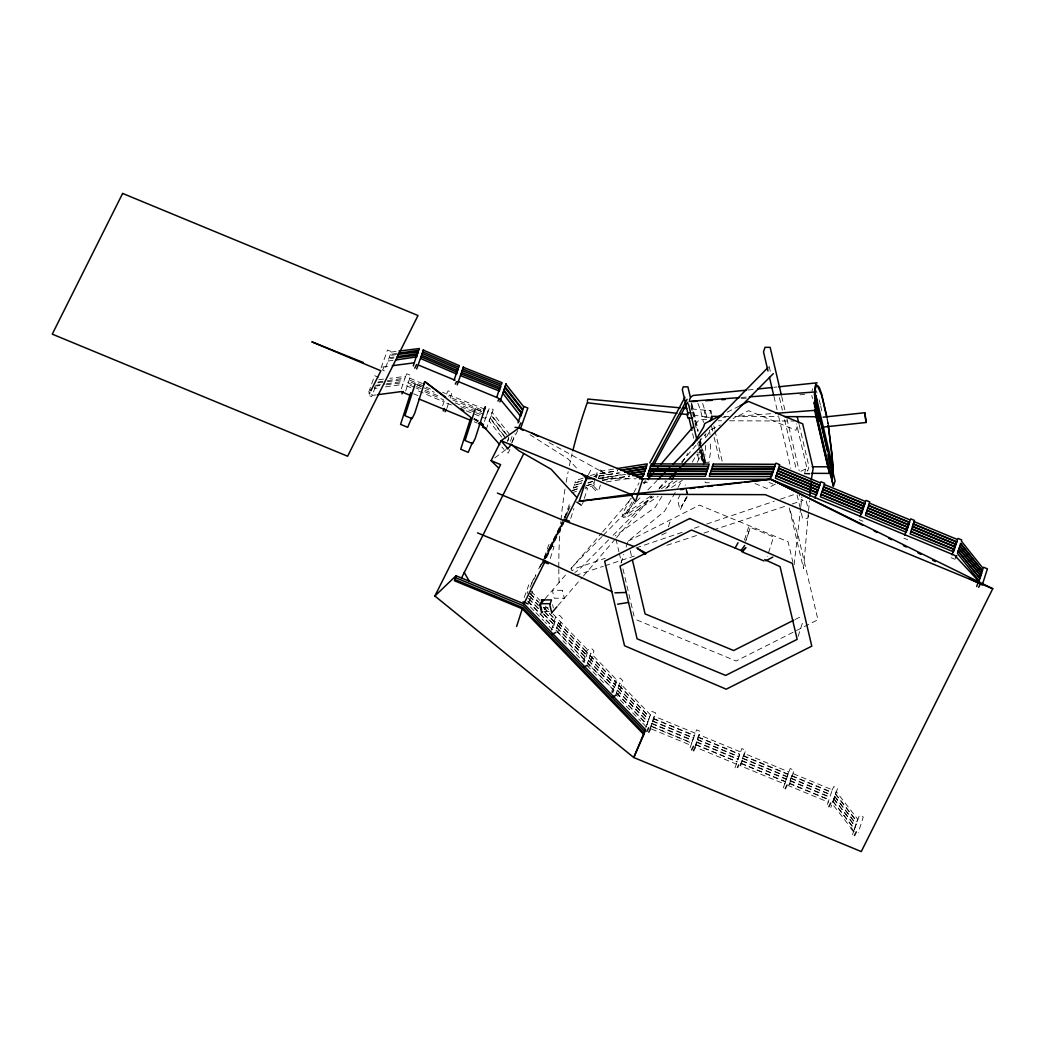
<?xml version="1.0" encoding="UTF-8"?>
<svg xmlns="http://www.w3.org/2000/svg" width="1045" height="1045" viewBox="0 0 1045 1045"><rect width="100%" height="100%" fill="white"/><g stroke="black" fill="none" stroke-linecap="round" stroke-linejoin="round"><path stroke-width="0.75" stroke-dasharray="5 3.75" d="M705.715 445.431L704.226 462.269L709.032 462.295L710.43 452.498L710.378 440.951M808.425 512.207L803.487 568.532L789.197 507.726L798.393 536.542L817.935 619.724L736.124 661.015L634.772 619.123M808.569 510.6L809.418 500.934M794.148 564.679L800.653 508.001M800.849 506.381L801.959 496.675M804.572 473.999L806.296 465.508M811.978 391.117L812.566 388.818M368.702 392.162L374.632 375.717L378.499 377.31M375.194 386.167L374.437 388.505L379.191 387.813M381.098 367.879L387.499 350.01L391.353 351.603L384.508 370.897L382.574 370.1L384.403 366.455M375.299 387.264L371.654 396.604L369.721 395.807M401.345 388.792L405.538 376.357L389.798 378.316M405.669 391.013L410.685 375.364L406.832 373.77L405.003 377.415M442.649 405.865L444.465 400.183M446.96 408.086L448.331 403.814M450.16 398.119L451.989 392.437L448.122 390.843L446.293 394.487M484.397 421.514L489.426 407.916L493.279 409.509L486.434 428.803M486.108 416.772L485.559 418.509L466.148 410.803M486.565 415.374L487.114 413.637M487.571 412.226L488.133 410.489M507.478 441.473L508.392 438.626M507.922 440.703L508.824 437.868L490.98 415.231L490.157 417.804L505.95 438.155M510.535 441.212L512.52 435.047M512.259 442.27L514.989 433.727M524.211 597.479L528.783 584.795M527.176 593.547L527.869 591.392M528.901 602.56L532.558 591.183M544.301 557.338L548.86 544.654L554.007 546.77L549.448 560.995M545.542 558.761L548.769 548.69L544.458 557.325M564.666 517.654L570.139 502.109M569.225 508.719L564.966 517.249M570.727 518.464L573.914 508.51M582.496 504.069L583.868 499.81M584.325 498.387L587.512 488.433L585.291 486.905M595.114 478.701L592.384 487.231L595.95 490.889L599.046 489.295L600.418 485.037M595.572 477.278L597.4 471.582L600.509 470.002L604.075 473.659L602.247 479.341M596.277 477.852L596.956 475.697L594.017 476.703M551.329 630.253L555.444 617.451L559.597 615.361L562.249 618.117L557.69 632.329M583.489 661.642L587.146 650.264L591.3 648.174L593.965 650.917L588.936 666.566M620.952 563.177L623.774 554.399M626.125 547.071L628.006 541.219L664.646 511.149L677.278 488.76M611.9 692.926L616.001 680.125L620.155 678.035L622.82 680.778L617.791 696.427M668.421 526.732L669.91 522.082L671.386 523.61M615.714 695.225L619.659 682.96L650.238 714.61L646.306 726.876L641.774 722.186M701.012 449.324L700.398 451.27L702.932 462.034M705.035 459.748L704.226 462.269L701.273 449.742M645.823 727.777L651.753 711.331L655.62 712.925L651.048 727.15M650.16 728.469L654.105 716.204L695.016 733.107L691.777 743.178L650.865 726.262M744.406 540.082L748.703 526.693L773.587 536.973L767.37 556.319M745.516 541.441L750.036 528.117L746.195 540.082M690.131 747.711L696.519 729.841L700.385 731.435L695.813 745.66M797.165 426.634L795.99 430.266L748.625 410.685L733.054 418.549M694.925 746.979L698.87 734.7L740.304 751.838L736.359 764.104L697.89 748.207M808.739 515.25L807.759 518.307L802.599 518.359L801.123 512.115M734.975 767.853L741.819 748.56L745.673 750.153L740.657 765.802M798.106 636.405L803.278 620.299M783.319 787.839L790.164 768.545L794.03 770.139L789.001 785.788M827.418 804.454L832.29 789.863L792.515 773.418L788.57 785.683L828.358 802.129M852.55 834.733L853.922 830.461M854.379 829.038L859.408 815.44L863.261 817.033L858.245 832.682M511.645 442.727L517.745 430.54M509.973 449.376L508.144 453.034L504.278 451.427M531.5 583.228L535.824 574.593M538.697 568.833L543.74 558.761M563.647 518.947L550.14 545.96L546.208 558.226L563.973 522.696M564.365 517.536L570.047 506.159M529.959 587.225L535.824 575.39M540.03 567.082L543.74 559.571M544.354 558.448L548.05 550.937M549.317 548.52L562.223 522.618M541.506 564.914L543.661 560.59M544.38 559.153L547.266 553.393M548.638 550.663L564.274 519.391M564.992 517.967L568.545 510.861M545.007 558.03L547.162 553.706M548.534 550.976L562.759 522.539M544.928 559.062L546.483 555.835M547.737 553.445L563.49 521.821M546.914 556.031L563.973 521.912M588.505 474.626L592.528 466.592M831.99 790.242L833.806 786.585L837.672 788.178L830.827 807.485M680.413 494.35L677.591 499.719L680.034 510.104L687.793 495.343L685.35 484.958M697.224 462.321L701.456 454.261L703.899 464.659M686.604 496.754L681.654 506.185L687.257 496.819M630.644 498.53L622.232 514.205L622.938 517.249L625.851 517.824L658.115 496.388M633.701 492.822L639.057 482.855M632.016 501.953L625.132 514.78L625.851 517.824M633.766 501.861L626.83 514.676L653.608 496.571M643.785 483.365L645.327 480.517M678.061 487.362L682.006 480.36M692.26 462.164L695.408 456.574M706.459 436.98L710.404 429.991L720.305 424.988M661.968 496.231L655.306 507.282L615.231 535.928M666.958 487.937L671.125 481.04M681.941 463.079L687.754 453.412M545.111 598.707L566.481 573.888M570.727 568.95L601.567 533.146M602.638 531.918L631.35 498.583M644.112 483.77L646.241 481.301M695.16 424.505L699.405 419.567L706.603 419.594M544.314 609.705L545.934 607.824M558.004 605.538L582.405 577.206M583.463 575.978L615.44 538.867M616.498 537.626L651.662 496.806M659.121 488.146L665.521 480.713M681.497 462.164L706.015 433.714M602.168 536.438L571.288 567.892L571.968 570.818L576.017 568.166L605.225 558.304M603.305 535.275L635.334 502.658M636.47 501.495L641.042 496.832M647.913 489.844L657.057 480.517M608.608 539.834L578.878 569.838L574.828 572.49M613.193 535.223L652.08 495.983M658.938 489.047L666.945 480.974M494.794 457.893L505.884 449.598M650.695 495.996L622.585 515.707L625.485 516.282M661.407 488.747L673.463 480.609M665.652 488.42L677.709 480.282M671.569 487.466L682.32 480.321M727.242 412.161L739.991 405.734M628.006 541.219L699.51 505.127L788.074 541.741L792.907 562.288M661.746 534.975L668.891 531.369M775.39 484.148L766.899 488.446L755.052 483.548M800.875 471.295L805.12 469.14M795.14 619.502L802.299 615.884M583.045 478.14L575.677 480.635L574.959 482.881L582.326 480.373M590.412 475.645L597.779 473.15L597.061 475.384L592.646 476.886M582.222 480.7L574.854 483.195L574.175 485.337L581.542 482.842M581.438 483.156L574.071 485.651L573.391 487.767L579.283 485.768M588.126 482.777L592.541 481.275M573.274 488.133L580.641 485.638M588.008 483.13L592.424 481.64M572.542 490.405L578.434 488.407M585.801 485.912L594.644 482.921M572.451 490.706L578.342 488.707M587.185 485.716L594.553 483.208L593.847 485.416L585.004 488.42M571.746 492.913L579.113 490.418M635.961 547.933L685.141 531.33M694.363 528.208L700.516 526.131M706.655 524.067L774.28 501.234M780.432 499.157L795.807 493.971M575.521 575.468L603.383 566.272M604.937 565.763L634.341 556.044M666.854 545.32L697.812 535.092M704.003 533.054L711.749 530.494M713.291 529.985L786.049 505.963M792.241 503.925L803.082 500.346L800.222 498.674L798.876 492.926M613.559 469.14L600.731 471.138L598.328 478.636L625.589 474.365M600.013 473.385L617.66 470.616M599.908 473.698L617.556 470.942M599.216 475.854L618.47 472.836M599.125 476.154L619.972 472.889M598.445 478.283L624.1 474.26M602.403 480.164L629.678 475.893M602.312 480.465L629.573 476.193M606.413 481.915L632.081 477.892M396.721 353.471L390.373 354.386L391.13 352.06L397.427 351.277M394.056 357.05L389.302 357.743L390.046 355.418L396.342 354.621M392.998 360.342L388.244 361.034L388.988 358.709L393.717 358.108M378.042 381.987L385.958 380.85M387.551 380.615L404.977 378.094M375.442 385.37L384.952 383.985M386.532 383.763L403.971 381.229M385.527 386.885L402.965 384.364M382.588 366.991L390.673 365.933M376.265 394.892L373.156 395.297L370.648 394.265M378.773 379.701L383.502 379.113M377.767 382.836L385.631 381.856M387.212 381.66L404.519 379.492M376.762 385.971L379.91 385.579M386.206 384.795L403.514 382.627M819.136 399.882L820.691 405.813L824.113 405.447M748.076 390.007L754.503 389.328M773.783 387.329L777.023 386.99M722.748 417.386L725.792 417.151M770.714 413.716L734.935 416.459L778.068 416.602M741.219 397.479L747.711 396.995M741.375 398.472L746.261 398.171M799.882 394.788L804.676 394.487M724.067 416.419L731.84 416.446M709.568 417.308L704.199 417.295L705.114 414.46L704.239 410.763L710.953 410.776L711.815 414.473M718.333 420.769L721.559 420.769M729.632 420.795L794.226 421.017M697.172 452.877L701.861 452.903L701.234 454.836L696.545 454.823M805.12 473.32L809.98 473.333M598.929 478.675L636.222 478.793M643.315 482.516L647.338 482.529M709.307 482.738L705.27 482.725L704.278 478.492M543.243 607.811L551.838 607.837M544.249 611.599L548.965 611.612M805.094 473.855L809.823 474.143M691.529 408.935L710.953 410.776L710.038 413.611L710.913 417.308M701.822 455.698L703.35 464.868M693.109 415.218L709.294 417.125M485.141 409.313L449.311 395.088L448.749 396.826L484.58 411.051M452.772 400.013L475.175 408.895M476.664 409.496L484.135 412.448M455.202 402.939L483.574 414.186M460.727 406.701L474.169 412.03M475.658 412.618L483.13 415.583M446.737 403.109L452.707 405.473M769.068 482.437L772.921 484.031M859.121 519.665L862.987 521.259M903.834 538.149L907.7 539.742M951.12 557.69L954.973 559.284M416.55 384.521L420.822 386.284M476.768 409.418L482.803 411.913M413.624 393.808L417.895 395.572M473.921 418.745L478.453 420.612M474.221 421.827L477.199 423.055M653.386 718.438L694.285 735.353M698.151 736.947L739.586 754.072M743.452 755.666L787.93 774.058M791.796 775.651L831.572 792.097M653.282 718.751L694.193 735.667M698.047 737.261L739.481 754.385M743.348 755.992L787.825 774.371M791.692 775.978L831.48 792.423M652.589 720.906L693.501 737.809M697.355 739.416L738.789 756.541M742.655 758.134L787.146 776.526M791 778.12L830.788 794.566M652.498 721.207L693.397 738.123M697.263 739.716L738.697 756.841M742.551 758.448L787.042 776.827M790.908 778.434L830.684 794.879M651.819 723.336L692.717 740.239M696.584 741.845L738.018 758.97M741.872 760.564L786.362 778.956M790.216 780.55L830.004 796.995M651.701 723.689L692.6 740.605M696.466 742.198L737.901 759.323M741.754 760.917L786.245 779.309M790.111 780.902L829.887 797.348M650.97 725.975L691.868 742.877M695.735 744.471L737.169 761.609M741.023 763.203L785.513 781.595M789.38 783.188L829.155 799.634M695.643 744.771L737.078 761.896M740.931 763.503L785.422 781.882M789.275 783.489L829.064 799.934M651.623 729.07L691.072 745.385M422.376 383.541L409.392 377.95L408.83 379.688L424.701 386.519M442.558 392.254L445.444 393.495M426.138 387.146L430.462 389.014M415.596 384.207L408.386 381.098L407.824 382.836L415.035 385.945M417.033 384.821L422.807 387.316M424.244 387.93L434.341 392.28M416.485 386.559L423.695 389.667M425.132 390.294L439.553 396.512M414.591 387.329L407.38 384.22L406.818 385.958L414.029 389.067M416.028 387.956L418.914 389.197M424.688 391.692L443.433 399.765L442.871 401.502L415.479 389.694M549.03 442.544L614.473 478.728M473.659 419.228L477.787 421.814M529.933 434.694L567.866 458.716L578.825 470.433M474.26 418.405L478.166 421.305M593.926 486.434L597.492 490.092M531.082 591.313L539.899 600.431M545.412 606.126L548.716 609.548M553.118 614.12L556.423 617.53L552.491 629.808L544.772 621.827M530.364 593.547L539.181 602.665M543.583 607.236L555.705 619.776M558.37 622.52L587.421 652.589M590.072 655.333L616.276 682.437M618.94 685.193L649.52 716.844M530.259 593.86L537.979 601.842M543.478 607.55L555.613 620.09M558.265 622.846L587.316 652.903M589.981 655.659L616.171 682.764M618.836 685.507L649.415 717.157M529.567 596.016L538.384 605.133M544.994 611.978L554.921 622.232M557.573 624.988L586.624 655.045M589.289 657.801L615.492 684.906M618.144 687.662L648.736 719.313M529.475 596.316L538.293 605.447M544.902 612.279L554.817 622.546M557.481 625.302L586.532 655.359M589.184 658.102L615.387 685.22M618.039 687.963L648.631 719.613M528.796 598.445L538.711 608.699M544.223 614.408L554.137 624.675M556.802 627.418L585.853 657.475M588.505 660.231L614.708 687.336M617.36 690.092L647.952 721.742M528.679 598.798L538.593 609.065M543.008 613.624L554.02 625.028M556.685 627.784L585.736 657.841M588.387 660.584L614.591 687.701M617.255 690.445L647.835 722.095M527.947 601.071L553.288 627.3M555.953 630.057L585.004 660.113M587.656 662.87L613.859 689.974M616.524 692.731L647.103 724.368M527.843 601.371L553.197 627.601M584.9 660.414L555.849 630.357L559.088 620.286L588.139 650.343L584.194 662.621L576.383 654.523M613.768 690.275L587.564 663.17L590.791 653.099L616.994 680.204L613.062 692.482L609.784 689.086M616.419 693.018L647.012 724.668M530.442 607.001L534.857 611.56M535.954 612.697L543.674 620.691M562.968 640.65L566.325 644.125M570.792 648.749L575.259 653.373M586.859 665.365L598.863 677.8M599.961 678.923L605.421 684.566M620.247 699.915L631.572 711.645M632.708 712.808L640.637 721.011M501.835 446.973L503.964 449.376M509.842 434.72L491.986 412.096L491.163 414.656L506.956 435.007M505.845 438.482L489.974 418.366L489.151 420.926L501.979 437.476M835.438 793.691L857.005 821.474M835.334 794.017L856.9 821.788M834.641 796.159L856.208 823.943M834.55 796.473L856.116 824.244M833.871 798.589L855.424 826.373M833.753 798.955L855.319 826.726M833.022 801.228L854.588 829.012M832.93 801.528L854.483 829.299L857.723 819.241L836.157 791.457L832.212 803.736L849.859 826.464M702.671 403.448L707.739 419.476M697.864 403.422L700.228 409.039L703.494 422.389M816.171 390.673L817.046 393.168M811.782 395.454L812.527 398.602M799.085 424.492L809.013 466.749L807.615 471.112L796.499 423.826M781.699 396.46L785.043 410.724M786.898 418.653L799.19 470.942M806.257 501.051L808.125 508.967M779.426 397.675L782.391 410.293M784.612 419.75L796.46 470.211M769.146 366.351L770.465 371.968M773.953 396.421L778.355 415.192M778.721 416.746L790.843 468.356M797.087 494.925L800.757 510.548M713.905 425.994L714.636 429.103M715.002 430.658L722.317 461.799M711.567 426.347L712.664 431.01M714.127 437.228L719.966 462.112M691.908 403.853L698.217 430.762M700.085 438.678L701.195 443.433M702.684 449.768L705.623 462.269M691.241 403.239L697.903 431.585M700.111 441.029L700.855 444.19M701.221 445.758L705.297 463.079M690.967 405.852L692.077 410.554M692.443 412.122L694.651 421.527M695.016 423.094L696.858 430.932M699.432 441.904L700.908 448.174M699.17 441.447L700.281 446.176M701.299 450.513L704.826 465.547M698.896 442.061L700.372 448.331M700.738 449.899L703.677 462.426M697.668 443.08L698.4 446.215M698.765 447.769L701.704 460.283M692.626 433.557L693.736 438.286M697.524 454.392L699.301 461.968M686.513 489.308L687.963 495.474M685.873 489.243L687.323 495.408M630.24 550.702L631.716 557.024M615.962 539.076L618.914 551.629M619.28 553.197L621.501 562.615M622.977 568.898L634.028 615.988M552.57 604.676L553.314 607.85M820.691 405.813L822.01 412.03M827.444 419.149L828.476 425.041M827.353 419.489L828.371 425.25M827.039 419.006L828.136 425.237M709.45 430.044L710.025 434.746M705.218 434.733L705.388 437.829M559.075 582.535A1054.261 706.942 0.7 0 1 558.788 568.793M558.775 567.278A1054.261 706.942 0.7 0 1 560.825 521.612M560.969 520.096A1054.261 706.942 0.7 0 1 565.123 488.328M566.155 482.294A1054.261 706.942 0.7 0 1 568.14 471.752M569.381 465.743A1054.261 706.942 0.7 0 1 572.098 453.752M744.171 753.432L740.226 765.698L784.717 784.09L788.648 771.824L744.171 753.432M562.419 590.32L552.348 590.281L554.216 598.21L564.287 598.236L562.419 590.32"/><path stroke-width="1.5" d="M814.956 394.762L815.897 400.692A6.335 0.745 82.3 0 1 815.335 397.805L815.178 389.654L816.093 386.114L817.569 385.958L821.723 395.598L826.49 415.897M831.755 462.635L832.16 466.958L831.102 461.315L831.885 468.787A11.73 1.385 82.3 0 0 832.852 470.942L831.911 453.439L828.136 425.237M823.107 417.177L864.803 412.736L866.109 422.493L824.414 426.948M866.109 422.493L864.803 412.736M809.836 496.114L810.972 483.234M811.247 480.021L813.128 468.33L802.678 423.839L748.481 401.437L739.991 405.734M832.081 478.349L833.074 465.574L828.371 425.25M814.055 403.892L815.44 398.772M814.512 405.813L815.1 401.306L814.251 402.443L818.705 421.396M819.437 415.805L818.509 422.846L833.401 486.252L835.099 480.987L828.345 453.713L828.006 456.247M816.903 418.705L828.594 469.179L831.585 476.259L832.774 472.562L831.99 473.215L832.329 470.668M369.394 393.743L369.734 392.698M371.262 389.654L370.923 390.699L380.889 370.779L311.828 341.82L363.124 362.445M413.284 365.933L417.856 351.721M423.538 349.657L416.694 368.95M410.776 392.633L400.575 424.374L407.707 427.327L411.769 417.569M415.126 383.933L404.924 415.675L412.057 418.627L414.669 413.402L424.858 381.66L445.653 397.126M454.118 380.236L457.775 368.859M463.457 366.808L457.214 384.887M475.266 408.791L465.064 440.533L472.614 443.655L475.214 438.43L485.416 406.688L483.456 410.607M472.327 442.597L468.251 452.354L460.714 449.232L470.916 417.491L424.858 381.66L423.552 384.273M483.482 424.361L482.568 427.209L486.434 428.803M496.793 397.231L499.993 387.277M506.133 383.802L499.902 401.881M643.838 734.557L645.444 729.567L523.885 603.788L456.038 575.743L454.431 580.733L522.291 608.778L643.838 734.557L633.753 757.52L861.263 851.57L992.75 588.727L770.661 479.237L639.331 478.806M518.059 422.885L521.703 411.508M587.381 400.705L587.917 399.059L680.191 407.85M516.622 626.451L522.291 608.778M540.827 603.67L542.041 599.895M632.316 495.173L579.23 501.286L586.506 478.636L582.117 473.947M541.388 599.895L551.447 599.921L549.853 604.911L551.708 612.84L552.1 611.625M648.253 479.681L650.539 472.575M689.439 400.039L690.458 397.688L687.91 386.846L683.221 386.833L682.307 389.641L687.741 412.762L687.127 414.695L687.937 418.17L692.626 418.183M710.247 420.743L711.645 416.38L720.972 416.406M742.642 551.159L745.725 547.75L742.642 551.159L691.516 530.024L620.012 566.116L637.097 638.808L725.661 675.423L797.165 639.344L780.079 566.638L764.718 559.584M769.982 479.59L772.255 472.484M814.956 498.191L817.699 489.648M860.035 516.818L864.15 504.017M904.748 535.301L908.405 523.924M952.034 554.843L956.136 542.041M976.709 586.545L977.624 583.698M980.367 575.168L981.725 570.897M982.391 584.482L987.42 568.846L983.554 567.252M645.444 729.567L633.753 757.52L434.877 596.016L500.62 464.594L491.098 460.662L501.091 440.703L519.091 427.823L642.793 478.963L635.517 501.626L630.605 494.233L501.091 440.703L508.053 448.932M401.907 393.86L403.122 391.431M414.76 368.153L416.589 364.509M455.28 384.09L456.508 381.647M443.211 410.933L444.425 408.504M445.131 411.73L446.346 409.3M497.969 401.084L499.183 398.654M519.065 426.53L520.893 422.885M520.998 427.327L527.856 408.033L523.989 406.44M461.524 578.016L523.793 453.543M523.885 603.788L545.346 560.917L611.808 591.561M497.394 493.07L565.254 521.115L587.839 475.958M646.842 731.422L648.658 727.777M648.762 732.218L650.591 728.574M742.838 550.545L742.146 551.917L764.026 560.956M691.607 749.931L693.436 746.274M693.54 750.728L695.356 747.084M737.509 767.435L738.724 765.005M785.252 788.635L787.068 784.991M828.894 806.675L830.723 803.03M955.587 558.069L956.802 555.64M854.483 835.53L856.312 831.885M978.643 587.342L980.458 583.685M641.343 478.571L644.412 472.876M649.755 462.896L684.932 397.335M651.897 464.894L687.074 399.347M735.131 548.063L738.018 542.695M653.817 464.855L687.741 402.234M671.948 479.655L676.115 472.745M692.757 445.118L703.572 427.157L704.735 423.525L722.996 414.303M741.062 550.506L744.706 545.464M544.066 599.908L539.782 604.885L541.637 612.801L542.682 611.599M648.357 478.832L653.674 472.653M655.803 470.185L657.932 467.716M661.119 464.019L693.031 426.974M551.708 612.84L556.946 606.753M658.206 479.355L665.064 472.366M667.35 470.028L669.636 467.703M673.071 464.215L767.997 367.513M669.231 478.662L674.952 472.889M678.388 469.427L680.674 467.128M682.96 464.816L773.313 373.64M434.877 596.016L456.038 575.743M690.627 397.27L692.953 395.506L746.496 390.164M507.125 448.684L509.581 446.842L510.966 444.073L518.647 450.591L551.172 469.296L577.01 497.616M765.933 560.786L772.817 557.089M551.747 634.485L555.901 632.382M583.45 667.285L587.603 665.195M612.318 697.146L616.472 695.056M793.717 620.221L733.655 650.526L645.092 613.911L632.46 560.185M616.772 468.63L647.247 463.862L644.843 471.36L628.803 473.868M620.861 470.119L646.528 466.096M620.756 470.433L646.424 466.423M624.884 471.831L645.732 468.565M624.779 472.144L645.64 468.878M627.313 473.764L644.948 470.995M632.878 475.384L644.112 473.633L643.302 476.128L636.888 477.134M632.787 475.684L644.007 473.934M617.582 604.18L628.554 602.456M398.302 353.249L418.901 350.258L419.45 348.521L398.994 351.081M397.231 356.593L417.817 353.602L418.379 351.865L397.923 354.425M396.173 359.885L416.759 356.894L417.321 355.156L396.865 357.717M579.23 501.286L630.605 494.233L770.661 479.237L954.647 555.3L979.962 582.574M392.28 365.711L413.271 362.942M377.82 394.683L401.11 391.601L410.058 395.297M637.136 494.625L645.183 493.697M680.569 489.622L683.796 489.243M690.222 488.511L695.056 487.95M698.269 487.584L703.089 487.022M707.922 486.474L712.742 485.912M717.575 485.35L741.702 482.581M744.915 482.202L770.661 479.237L862.556 525.165M757.716 389.001L772.203 387.499M778.603 386.82L817.151 382.81M775.586 413.35L815.557 410.28M689.334 401.358L739.599 397.596M749.33 396.865L814.199 392.019M690.863 401.659L697.381 401.254M705.532 400.731L712.05 400.326M721.821 399.712L725.073 399.503M614.917 592.855L626.203 592.45M687.741 412.762L690.863 412.762M784.468 416.615L817.072 416.733M650.552 466.109L708.484 466.305M712.52 466.318L774.737 466.527M812.148 466.762L828.829 466.815M650.447 466.436L708.392 466.619M712.416 466.632L774.645 466.841M649.768 468.578L707.7 468.774M711.723 468.787L773.953 468.983M649.663 468.891L707.596 469.074M711.632 469.087L773.849 469.296M648.984 471.008L706.916 471.204M710.953 471.217L773.169 471.413M648.867 471.373L706.799 471.556M710.835 471.569L773.052 471.778M811.599 473.333L830.383 473.398L833.401 486.252M648.135 473.646L706.067 473.829L709.215 464.071L651.27 463.875L647.325 476.141L705.27 476.337L705.976 474.13L648.044 473.947M710.104 473.842L772.32 474.051M709.999 474.143L772.229 474.352M586.506 478.636L594.265 478.662M630.605 494.233L765.227 494.677L992.75 588.727M550.245 603.71L540.174 603.67L541.663 610.006M830.331 475.397L833.479 475.593M683.43 408.164L686.669 408.464M587.891 402.847L676.925 413.311M680.151 413.689L688.25 414.643M515.002 427.327L519.091 427.823L523.153 430.396M565.254 521.115L634.028 546.483M463.222 367.265L502.044 382.666L501.495 384.403L462.674 369.003M462.151 370.609L500.973 386.01L500.411 387.747L461.59 372.347M461.093 373.901L499.915 389.302L499.353 391.039L460.545 375.638M775.912 463.144L779.766 464.738M820.9 481.732L824.753 483.326M865.978 500.372L869.832 501.966M910.691 518.856L914.545 520.449M957.965 538.397L961.831 539.991M778.603 468.121L819.724 485.115M823.591 486.709L864.803 503.755M868.669 505.349L909.516 522.239M913.382 523.832L956.802 541.78M778.499 468.434L819.633 485.442M823.486 487.035L864.698 504.069M868.565 505.662L909.411 522.552M913.278 524.146L956.697 542.094M777.807 470.59L818.94 487.584M822.794 489.178L864.019 506.211M867.872 507.818L908.732 524.694M912.585 526.301L956.005 544.249M777.715 470.89L818.836 487.897M822.702 489.491L863.915 506.525M867.781 508.118L908.627 525.008M912.481 526.602L955.901 544.549M777.036 473.019L818.157 490.014M822.023 491.607L863.235 508.654M867.089 510.247L907.948 527.124M911.802 528.731L955.221 546.679M776.918 473.372L818.039 490.366M821.906 491.973L863.118 509.006M866.984 510.6L907.831 527.49M911.684 529.083L955.117 547.031M776.187 475.645L817.308 492.652M821.174 494.246L862.386 511.279M866.253 512.873L907.099 529.763M910.966 531.356L954.385 549.317M776.095 475.945L817.216 492.953M821.07 494.546L862.295 511.58M866.148 513.173L907.008 530.063M910.861 531.657L954.281 549.605M419.241 365.397L455.006 380.184M457.997 381.425L498.243 398.054M419.019 399.007L471.23 420.586M478.688 423.669L483.169 425.524M564.431 519.13L569.577 521.259M477.487 532.872L545.346 560.917M543.152 561.661L548.298 563.791M523.075 601.802L528.221 603.932M455.437 577.637L523.284 605.682L644.83 731.448M454.823 579.518L522.683 607.576L644.229 733.342M832.342 469.44L831.885 468.134M874.221 531.004L877.147 532.454M888.812 538.293L891.725 539.742M903.402 545.581L906.315 547.031M917.98 552.87L920.906 554.32M932.571 560.159L935.484 561.622M969.042 578.381L982.169 584.939M645.914 553.04L637.202 548.325L645.575 554.32M532.192 433.244L537.796 436.34M479.159 422.689L483.286 425.276M576.853 502.122L581.307 505.166M461.263 408.739L463.862 410.672M480.517 422.454L482.594 424.296M491.098 460.662L498.543 467.938M480.569 423.003L499.706 444.582M499.732 398.681L518.908 421.749M961.374 541.14L983.097 568.428L979.152 580.707L957.442 553.406L959.767 546.143L981.49 573.444M982.378 570.674L960.655 543.374L959.872 545.843L981.582 573.13M960.551 543.7L982.274 570.988M959.088 548.272L980.811 575.573M958.97 548.625L980.693 575.926M958.239 550.911L979.962 578.198M958.147 551.211L979.857 578.499M850.839 827.718L853.778 831.506M464.28 572.516L469.283 581.216M828.633 468.617L831.245 474.835M815.897 400.091C817.412 406.361 816.419 394.357 815.988 398.72L815.766 395.115L831.768 462.687M832.512 469.492L832.852 470.929M814.29 393.874L827.967 452.132M819.358 416.446L827.522 451.179M815.1 401.306L819.11 418.34M828.371 457.788L831.99 473.215M814.604 410.358L829.417 473.398M797.244 416.668L798.72 422.925M781.32 394.879L770.152 347.345L765.005 347.332L763.516 351.982L767.984 371.027M769.473 377.376L773.574 394.84M711.645 416.38L712.076 418.209M688.485 403.997L696.937 439.958M688.929 417.817L691.894 430.409M827.104 418.052L821.631 394.043L819.306 387.368L815.766 384.168L814.826 387.852L814.995 396.865M814.695 404.363L816.824 419.019M572.83 450.761A1054.261 706.942 0.7 0 1 587.59 401.763M421.187 356.763L420.626 358.5L456.678 374.045L457.24 372.307L421.187 356.763M422.245 353.471L421.684 355.209L457.736 370.753L458.298 369.016L422.245 353.471M423.316 350.114L422.755 351.851L458.807 367.396L459.369 365.659L423.316 350.114M503.781 390.895L502.959 393.469L520.723 416.367L521.625 413.533L503.781 390.895M504.839 387.604L504.017 390.177L521.782 413.075L522.683 410.241L504.839 387.604M505.911 384.26L505.088 386.82L522.853 409.731L523.767 406.897L505.911 384.26M713.239 464.084L709.294 476.35L771.523 476.559L775.468 464.28L713.239 464.084M779.322 465.874L775.377 478.153L816.511 495.147L820.443 482.881L779.322 465.874M824.309 484.475L820.364 496.754L861.589 513.787L865.521 501.509L824.309 484.475M869.388 503.115L865.443 515.381L906.289 532.271L910.234 519.992L869.388 503.115M914.101 521.599L910.156 533.864L953.576 551.812L957.52 539.547L914.101 521.599M122.631 193.429L52.25 334.139L347.619 456.234L418 315.525L122.631 193.429M689.726 518.516L604.676 561.217L624.531 645.758L726.197 689.191L811.795 646.163L792.358 563.412L689.726 518.516"/></g></svg>
